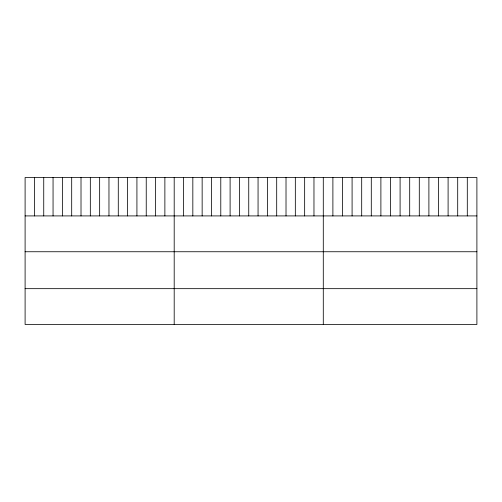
<?xml version="1.0" encoding="UTF-8"?>
<svg xmlns="http://www.w3.org/2000/svg" width="502" height="502" viewBox="0 0 502 502"><rect width="100%" height="100%" fill="white"/><g stroke="black" fill="none" stroke-linecap="round" stroke-linejoin="round"><path stroke-width="0.75" d="M476.9 215.916L476.9 324.487L25.1 324.487L25.1 177.513L476.9 177.513L476.9 215.916L25.1 215.916M25.1 251.747L476.9 251.747M25.1 288.663L476.9 288.663M467.299 177.513L467.299 215.916M457.698 177.513L457.698 215.916M448.098 177.513L448.098 215.916M438.497 177.513L438.497 215.916M428.896 177.513L428.896 215.916M419.296 177.513L419.296 215.916M409.695 177.513L409.695 215.916M400.094 177.513L400.094 215.916M390.493 177.513L390.493 215.916M380.892 177.513L380.892 215.916M371.292 177.513L371.292 215.916M361.691 177.513L361.691 215.916M352.09 177.513L352.09 215.916M342.489 177.513L342.489 215.916M332.889 177.513L332.889 215.916M323.288 177.513L323.288 324.487M313.97 177.513L313.97 215.916M304.651 177.513L304.651 215.916M295.333 177.513L295.333 215.916M286.014 177.513L286.014 215.916M276.696 177.513L276.696 215.916M267.378 177.513L267.378 215.916M258.059 177.513L258.059 215.916M248.741 177.513L248.741 215.916M239.423 177.513L239.423 215.916M230.104 177.513L230.104 215.916M220.786 177.513L220.786 215.916M211.467 177.513L211.467 215.916M202.149 177.513L202.149 215.916M192.831 177.513L192.831 215.916M183.512 177.513L183.512 215.916M174.194 177.513L174.194 324.487M164.876 177.513L164.876 215.916M155.557 177.513L155.557 215.916M146.239 177.513L146.239 215.916M136.92 177.513L136.92 215.916M127.602 177.513L127.602 215.916M118.284 177.513L118.284 215.916M108.965 177.513L108.965 215.916M99.647 177.513L99.647 215.916M90.329 177.513L90.329 215.916M81.01 177.513L81.01 215.916M71.692 177.513L71.692 215.916M62.373 177.513L62.373 215.916M53.055 177.513L53.055 215.916M43.737 177.513L43.737 215.916M34.418 177.513L34.418 215.916"/></g></svg>
